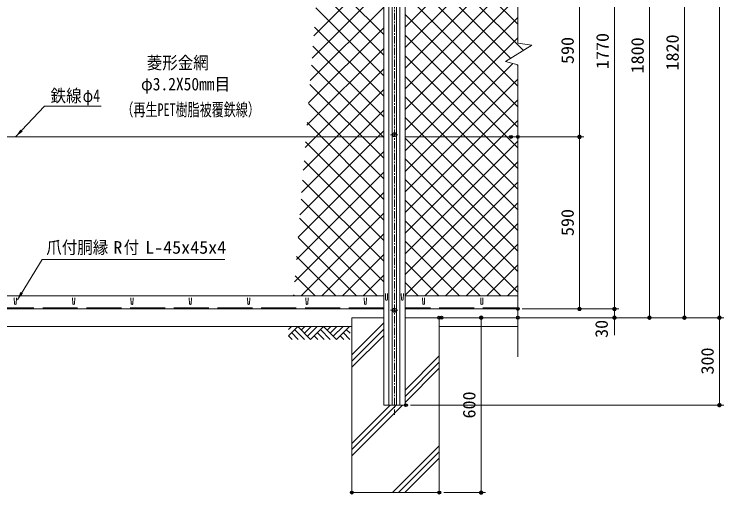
# Model space of a CAD drawing. Units: millimetres at full size. Extents: x -4455 to 4455, y -3150 to 3150.
# Drawn here: x -2730 to -296, y -887 to 761 of the extents above; entities that cross this region are included whole.
import ezdxf
from ezdxf.enums import TextEntityAlignment as Align

# ---------------------------------------------------------------- set-up
doc = ezdxf.new("R2010")
doc.units = ezdxf.units.MM
doc.header["$LTSCALE"] = 20
doc.header["$PDMODE"] = 32
doc.header["$PDSIZE"] = 10
doc.linetypes.add('DASHED', pattern=[7.5, 6, -1.5])
doc.linetypes.add('USER1', pattern=[2, 1.25, -0.25, 0.25, -0.25])
for name, color, linetype, lineweight in [('0-1_0', 7, 'Continuous', 18), ('0-2_1部材', 3, 'Continuous', 18), ('0-3_8部品', 3, 'Continuous', 18), ('0-4_5寸法', 1, 'Continuous', 18), ('0-5_SUNPOU', 1, 'Continuous', 18), ('0-7_4基礎', 4, 'Continuous', 18), ('0-8_2網', 4, 'Continuous', 18), ('0-B_6文字', 3, 'Continuous', 18), ('0-C_中心線', 1, 'USER1', 18), ('0-D_KOUZOU', 7, 'Continuous', 18), ('0-E_BUHIN', 3, 'Continuous', 18), ('0-F_GL', 7, 'Continuous', 18)]:
    doc.layers.add(name, color=color, linetype=linetype, lineweight=lineweight)
doc.layers.add('0-6_DEFPOINTS', color=7, linetype='Continuous')
doc.styles.add('ＭＳ ゴシック', font='')
doc.styles.get('ＭＳ ゴシック').set_extended_font_data('MS Gothic')

# ---------------------------------------------------------------- blocks, each defined once
blk = doc.blocks.new('M1')
at = {"layer": '0-5_SUNPOU'}
blk.add_line((-5, 0), (-38.58, 0), dxfattribs=at)
for points in [[(0, 0), (-5, 0), (-4.96, 0.63)], [(0, 0), (-4.96, -0.63), (-5, 0)], [(0, 0), (-4.96, 0.63), (-4.84, 1.24)], [(0, 0), (-4.84, -1.24), (-4.96, -0.63)], [(0, 0), (-4.84, 1.24), (-4.65, 1.84)], [(0, 0), (-4.65, -1.84), (-4.84, -1.24)], [(0, 0), (-4.65, 1.84), (-4.38, 2.41)], [(0, 0), (-4.38, -2.41), (-4.65, -1.84)], [(0, 0), (-4.38, 2.41), (-4.05, 2.94)], [(0, 0), (-4.05, -2.94), (-4.38, -2.41)], [(0, 0), (-4.05, 2.94), (-3.64, 3.42)], [(0, 0), (-3.64, -3.42), (-4.05, -2.94)], [(0, 0), (-3.64, 3.42), (-3.19, 3.85)], [(0, 0), (-3.19, -3.85), (-3.64, -3.42)], [(0, 0), (-3.19, 3.85), (-2.68, 4.22)], [(0, 0), (-2.68, -4.22), (-3.19, -3.85)], [(0, 0), (-2.68, 4.22), (-2.13, 4.52)], [(0, 0), (-2.13, -4.52), (-2.68, -4.22)], [(0, 0), (-2.13, 4.52), (-1.55, 4.76)], [(0, 0), (-1.55, -4.76), (-2.13, -4.52)], [(0, 0), (-1.55, 4.76), (-0.94, 4.91)], [(0, 0), (-0.94, -4.91), (-1.55, -4.76)], [(0, 0), (-0.94, 4.91), (-0.31, 4.99)], [(0, 0), (-0.31, -4.99), (-0.94, -4.91)], [(0, 0), (-0.31, 4.99), (0.31, 4.99)], [(0, 0), (0.31, -4.99), (-0.31, -4.99)], [(0, 0), (0.31, 4.99), (0.94, 4.91)], [(0, 0), (0.94, 4.91), (1.55, 4.76)], [(0, 0), (1.55, 4.76), (2.13, 4.52)], [(0, 0), (2.13, 4.52), (2.68, 4.22)], [(0, 0), (2.68, 4.22), (3.19, 3.85)], [(0, 0), (3.19, 3.85), (3.64, 3.42)], [(0, 0), (3.64, 3.42), (4.05, 2.94)], [(0, 0), (4.05, 2.94), (4.38, 2.41)], [(0, 0), (4.38, 2.41), (4.65, 1.84)], [(0, 0), (4.65, 1.84), (4.84, 1.24)], [(0, 0), (4.84, 1.24), (4.96, 0.63)], [(0, 0), (4.96, 0.63), (5, 0)], [(0, 0), (0.94, -4.91), (0.31, -4.99)], [(0, 0), (1.55, -4.76), (0.94, -4.91)], [(0, 0), (2.13, -4.52), (1.55, -4.76)], [(0, 0), (2.68, -4.22), (2.13, -4.52)], [(0, 0), (3.19, -3.85), (2.68, -4.22)], [(0, 0), (3.64, -3.42), (3.19, -3.85)], [(0, 0), (4.05, -2.94), (3.64, -3.42)], [(0, 0), (4.38, -2.41), (4.05, -2.94)], [(0, 0), (4.65, -1.84), (4.38, -2.41)], [(0, 0), (4.84, -1.24), (4.65, -1.84)], [(0, 0), (4.96, -0.63), (4.84, -1.24)], [(0, 0), (5, 0), (4.96, -0.63)]]:
    blk.add_solid(points, dxfattribs=at)
blk = doc.blocks.new('GL-マーク')
at = {"layer": '0-1_0', "color": 1}
for p, q in [((-278.75, -14.14), (-264.61, 0)), ((-278.75, -42.43), (-236.32, 0)), ((-236.32, 0), (-177.24, -59.08)), ((-203.01, 0), (-219.67, -16.66)), ((-174.73, 0), (-205.53, -30.8)), ((-146.45, 0), (-191.38, -44.94)), ((-118.16, 0), (-177.24, -59.08)), ((-118.16, 0), (-59.08, -59.08)), ((-84.85, 0), (-101.51, -16.65)), ((-56.57, 0), (-87.36, -30.8)), ((-28.28, 0), (-73.22, -44.94)), ((0, 0), (-59.08, -59.08)), ((-264.61, -28.28), (-233.81, -59.08)), ((-250.46, -14.14), (-205.53, -59.08)), ((-146.44, -28.28), (-115.65, -59.08)), ((-132.3, -14.14), (-87.37, -59.08)), ((2.51, -59.08), (-28.28, -28.28)), ((3.33, -31.61), (-14.14, -14.14)), ((-278.75, -42.43), (-262.09, -59.08)), ((-160.59, -42.43), (-143.93, -59.08)), ((-25.77, -59.08), (-42.43, -42.43))]:
    blk.add_line(p, q, dxfattribs=at)

msp = doc.modelspace()

# ---------------------------------------------------------------- linework, layer by layer
at = {"layer": '0-1_0', "color": 3}
for p, q in [((-1456.42, -196.31), (-1455.67, -216.81)), ((-1448.92, -196.31), (-1449.67, -216.81)), ((-1401.92, -196.31), (-1401.17, -216.81)), ((-1394.42, -196.31), (-1395.17, -216.81))]:
    msp.add_line(p, q, dxfattribs=at)
for centre in [(-1452.67, -216.81), (-1398.17, -216.81)]:
    msp.add_arc(centre, 3, 180, 0, dxfattribs=at)
at = {"layer": '0-2_1部材', "color": 4}
for p, q in [((-1002.11, 661.82), (-1002.11, 2026.65)), ((-1002.11, 661.82), (-954.42, 655.18)), ((-1044.2, 599.47), (-954.42, 655.18)), ((-1002.11, 587.47), (-1044.2, 599.47)), ((-1002.11, -413.12), (-1002.11, 587.47))]:
    msp.add_line(p, q, dxfattribs=at)
at = {"layer": '0-2_1部材', "color": 7}
for p, q in [((-1461.92, 1970.38), (-1461.92, -579.33)), ((-1388.92, 1970.38), (-1388.92, -579.33)), ((-1002.11, -204.33), (-1388.92, -204.33)), ((-1002.11, -249.33), (-1388.92, -249.33))]:
    msp.add_line(p, q, dxfattribs=at)
at = {"layer": '0-2_1部材'}
for p, q in [((-1444.42, 1970.38), (-1444.42, -579.33)), ((-1432.92, 1950.38), (-1432.92, -579.33)), ((-1417.92, 1950.38), (-1417.92, -579.33)), ((-1406.42, 1970.38), (-1406.42, -579.33)), ((-1461.92, 340.67), (-3188.92, 340.67)), ((-2729.17, -210.83), (-2728.42, -231.33)), ((-2721.67, -210.83), (-2722.42, -231.33)), ((-2529.17, -210.83), (-2528.42, -231.33)), ((-2521.67, -210.83), (-2522.42, -231.33)), ((-2329.17, -210.83), (-2328.42, -231.33)), ((-2321.67, -210.83), (-2322.42, -231.33)), ((-2129.17, -210.83), (-2128.42, -231.33)), ((-2121.67, -210.83), (-2122.42, -231.33)), ((-1929.17, -210.83), (-1928.42, -231.33)), ((-1921.67, -210.83), (-1922.42, -231.33)), ((-1729.17, -210.83), (-1728.42, -231.33)), ((-1721.67, -210.83), (-1722.42, -231.33)), ((-1529.17, -210.83), (-1528.42, -231.33)), ((-1521.67, -210.83), (-1522.42, -231.33)), ((-1329.17, -210.83), (-1328.42, -231.33)), ((-1321.67, -210.83), (-1322.42, -231.33)), ((-1129.17, -210.83), (-1128.42, -231.33)), ((-1121.67, -210.83), (-1122.42, -231.33))]:
    msp.add_line(p, q, dxfattribs=at)
at = {"layer": '0-2_1部材', "color": 1, "linetype": 'DASHED'}
for p, q in [((-1461.92, -245.33), (-3188.92, -245.33)), ((-1002.11, -245.33), (-1388.92, -245.33))]:
    msp.add_line(p, q, dxfattribs=at)
at = {"layer": '0-2_1部材'}
for centre in [(-2725.42, -231.33), (-2525.42, -231.33), (-2325.42, -231.33), (-2125.42, -231.33), (-1925.42, -231.33), (-1725.42, -231.33), (-1525.42, -231.33), (-1325.42, -231.33), (-1125.42, -231.33)]:
    msp.add_arc(centre, 3, 180, 0, dxfattribs=at)
at = {"layer": '0-3_8部品', "color": 1, "linetype": 'USER1'}
for p, q in [((-1438.86, 347.8), (-1411.97, 347.8)), ((-1438.86, -253.78), (-1411.97, -253.78))]:
    msp.add_line(p, q, dxfattribs=at)
at = {"layer": '0-3_8部品'}
for centre in [(-1425.42, 347.8), (-1425.42, -253.78)]:
    msp.add_circle(centre, 6.8, dxfattribs=at)
at = {"layer": '0-4_5寸法'}
for p, q in [((-310.54, 1957.67), (-310.54, -279.33)), ((-430.54, 1540.67), (-430.54, -279.33)), ((-670.54, -249.33), (-670.54, 1520.67)), ((-550.54, 1520.67), (-550.54, -279.33)), ((-790.54, 340.67), (-790.54, 930.67)), ((-1010.66, 340.67), (-775.54, 340.67)), ((-987.11, 340.67), (-775.54, 340.67)), ((-790.54, -249.33), (-790.54, 340.67)), ((-670.54, -219.33), (-670.54, -189.33)), ((-987.11, -249.33), (-655.54, -249.33)), ((-987.11, -249.33), (-655.54, -249.33)), ((-987.11, -249.33), (-775.54, -249.33)), ((-670.54, -249.33), (-670.54, -279.33)), ((-1256.47, -279.33), (-1112.86, -279.33)), ((-1249.32, -279.33), (-295.54, -279.33)), ((-1127.86, -279.33), (-1127.86, -879.33)), ((-987.11, -279.33), (-535.54, -279.33)), ((-987.11, -279.33), (-655.54, -279.33)), ((-987.11, -279.33), (-415.54, -279.33)), ((-987.11, -279.33), (-295.54, -279.33)), ((-310.54, -279.33), (-310.54, -579.33)), ((-670.54, -309.33), (-670.54, -339.33)), ((-1370.77, -579.33), (-295.54, -579.33)), ((-1256.47, -879.33), (-1112.86, -879.33))]:
    msp.add_line(p, q, dxfattribs=at)
at = {"layer": '0-6_DEFPOINTS'}
for p in [(-1025.66, 340.67), (-1002.11, 340.67), (-790.54, 340.67), (-1002.11, -249.33), (-1271.47, -279.33), (-1264.32, -279.33), (-1002.11, -279.33), (-1002.11, -279.33), (-670.54, -279.33), (-550.54, -279.33), (-430.54, -279.33), (-310.54, -279.33), (-1385.77, -579.33), (-310.54, -579.33), (-1571.47, -879.33), (-1271.47, -879.33), (-1127.86, -879.33)]:
    msp.add_point(p, dxfattribs=at)
at = {"layer": '0-7_4基礎', "color": 7}
for p, q in [((-1571.47, -879.33), (-1571.47, -279.33)), ((-1571.47, -279.33), (-1461.92, -279.33)), ((-1388.92, -279.33), (-1271.47, -279.33)), ((-1271.47, -879.33), (-1271.47, -279.33)), ((-1571.47, -879.33), (-1271.47, -879.33))]:
    msp.add_line(p, q, dxfattribs=at)
at = {"layer": '0-7_4基礎'}
for p, q in [((-1571.47, -407.11), (-1461.92, -297.56)), ((-1571.47, -428.32), (-1461.92, -318.77)), ((-1571.47, -449.53), (-1461.92, -339.98)), ((-1388.92, -528.02), (-1271.47, -410.57)), ((-1388.92, -549.23), (-1271.47, -431.78)), ((-1388.92, -570.44), (-1271.47, -452.99)), ((-1571.47, -752.99), (-1397.81, -579.33)), ((-1571.47, -731.78), (-1419.03, -579.33)), ((-1571.47, -710.57), (-1440.24, -579.33)), ((-1432.42, -879.33), (-1271.47, -718.39)), ((-1411.21, -879.33), (-1271.47, -739.6)), ((-1389.99, -879.33), (-1271.47, -760.81))]:
    msp.add_line(p, q, dxfattribs=at)
at = {"layer": '0-8_2網'}
for p, q in [((-1002.11, 727.08), (-1388.92, 1113.9)), ((-1388.92, 717.4), (-1002.11, 1104.22)), ((-983.11, 637.38), (-1388.92, 1043.19)), ((-1388.92, 646.69), (-1002.11, 1033.51)), ((-1026.75, 610.3), (-1388.92, 972.48)), ((-1388.92, 575.98), (-1002.11, 962.8)), ((-1702, 687.17), (-1461.92, 927.25)), ((-1461.92, 691.92), (-1684.3, 914.3)), ((-1002.11, 514.95), (-1388.92, 901.76)), ((-1388.92, 505.27), (-1002.11, 892.09)), ((-1707.98, 610.48), (-1461.92, 856.53)), ((-1461.92, 621.21), (-1689.41, 848.7)), ((-1002.11, 444.24), (-1388.92, 831.05)), ((-1388.92, 434.56), (-1002.11, 821.38)), ((-1713.95, 533.8), (-1461.92, 785.82)), ((-1461.92, 550.5), (-1694.52, 783.1)), ((-1002.11, 373.53), (-1388.92, 760.34)), ((-1388.92, 363.85), (-1002.11, 750.66)), ((-1719.93, 457.11), (-1461.92, 715.11)), ((-1461.92, 479.79), (-1699.64, 717.5)), ((-1002.11, 302.82), (-1388.92, 689.63)), ((-1388.92, 293.14), (-1002.11, 679.95)), ((-1725.9, 380.42), (-1461.92, 644.4)), ((-1461.92, 409.08), (-1704.75, 651.9)), ((-959.03, 652.32), (-955.95, 655.4)), ((-1002.11, 232.11), (-1388.92, 618.92)), ((-1461.92, 338.37), (-1709.86, 586.3)), ((-1388.92, 222.43), (-1019.05, 592.3)), ((-1002.11, 585.66), (-1004.64, 588.2)), ((-1731.88, 303.74), (-1461.92, 573.69)), ((-1002.11, 161.4), (-1388.92, 548.21)), ((-1388.92, 151.72), (-1002.11, 538.53)), ((-1461.92, 267.66), (-1714.97, 520.71)), ((-1737.85, 227.05), (-1461.92, 502.98)), ((-1002.11, 90.69), (-1388.92, 477.5)), ((-1388.92, 81.01), (-1002.11, 467.82)), ((-1461.92, 196.95), (-1720.08, 455.11)), ((-1743.83, 150.36), (-1461.92, 432.27)), ((-1461.92, 126.24), (-1725.2, 389.51)), ((-1002.11, 19.97), (-1388.92, 406.79)), ((-1388.92, 10.3), (-1002.11, 397.11)), ((-1749.81, 73.68), (-1461.92, 361.56)), ((-1461.92, 55.53), (-1730.31, 323.91)), ((-1002.11, -50.74), (-1388.92, 336.08)), ((-1388.92, -60.41), (-1002.11, 326.4)), ((-1755.78, -3.01), (-1461.92, 290.85)), ((-1461.92, -15.19), (-1735.42, 258.31)), ((-1002.11, -121.45), (-1388.92, 265.37)), ((-1388.92, -131.13), (-1002.11, 255.69)), ((-1761.76, -79.7), (-1461.92, 220.14)), ((-1461.92, -85.9), (-1740.53, 192.71)), ((-1002.11, -192.16), (-1388.92, 194.66)), ((-1388.92, -201.84), (-1002.11, 184.98)), ((-1767.73, -156.38), (-1461.92, 149.43)), ((-1461.92, -156.61), (-1745.64, 127.11)), ((-1060.64, -204.33), (-1388.92, 123.95)), ((-1320.71, -204.33), (-1002.11, 114.27)), ((-1744.97, -204.33), (-1461.92, 78.72)), ((-1484.91, -204.33), (-1750.75, 61.51)), ((-1131.35, -204.33), (-1388.92, 53.24)), ((-1250, -204.33), (-1002.11, 43.56)), ((-1674.26, -204.33), (-1461.92, 8.01)), ((-1555.62, -204.33), (-1755.87, -4.09)), ((-1202.06, -204.33), (-1388.92, -17.47)), ((-1179.29, -204.33), (-1002.11, -27.15)), ((-1626.33, -204.33), (-1760.98, -69.68)), ((-1603.55, -204.33), (-1461.92, -62.7)), ((-1272.77, -204.33), (-1388.92, -88.19)), ((-1108.58, -204.33), (-1002.11, -97.86)), ((-1697.04, -204.33), (-1766.09, -135.28)), ((-1532.84, -204.33), (-1461.92, -133.41)), ((-1343.48, -204.33), (-1388.92, -158.9)), ((-1037.87, -204.33), (-1002.11, -168.57)), ((-1767.75, -204.33), (-1771.2, -200.88)), ((-1462.13, -204.33), (-1461.92, -204.13))]:
    msp.add_line(p, q, dxfattribs=at)
at = {"layer": '0-B_6文字', "color": 7}
msp.add_line((-2633.25, -80.23), (-2718.66, -217.65), dxfattribs=at)
at = {"layer": '0-B_6文字', "color": 1}
msp.add_line((-2006.82, -80.23), (-2633.25, -80.23), dxfattribs=at)
at = {"layer": '0-B_6文字', "color": 6}
msp.add_lwpolyline([(-2431.38, 445.54), (-2625.92, 445.54), (-2723.75, 342.12)], dxfattribs=at)
msp.add_solid([(-2725.13, 340.67), (-2708.3, 366.04), (-2700.73, 358.88)], dxfattribs=at)
at = {"layer": '0-B_6文字', "color": 7}
msp.add_solid([(-2719.72, -219.35), (-2708.31, -191.12), (-2699.46, -196.62)], dxfattribs=at)
at = {"layer": '0-C_中心線'}
msp.add_line((-1425.42, 2006.1), (-1425.42, -612.87), dxfattribs=at)
at = {"layer": '0-D_KOUZOU'}
for p, q in [((-1461.92, -204.33), (-3188.92, -204.33)), ((-1461.92, -249.33), (-3188.92, -249.33))]:
    msp.add_line(p, q, dxfattribs=at)
at = {"layer": '0-E_BUHIN'}
msp.add_line((-1002.11, 340.67), (-1388.92, 340.67), dxfattribs=at)
at = {"layer": '0-F_GL'}
for p, q in [((-3071.47, -309.33), (-1571.47, -309.33)), ((-1271.47, -309.33), (-1002.11, -309.33)), ((-1461.92, -579.33), (-1388.92, -579.33))]:
    msp.add_line(p, q, dxfattribs=at)

# ---------------------------------------------------------------- block references
at = {"layer": '0-4_5寸法', "xscale": 1.5, "yscale": 1.5}
for p, rotation in [((-790.54, 340.67), 270), ((-790.54, 340.67), 90), ((-790.54, -249.33), 270), ((-670.54, -249.33), 270), ((-670.54, -249.33), 270), ((-550.54, -279.33), 270), ((-430.54, -279.33), 270), ((-310.54, -279.33), 270), ((-1127.86, -279.33), 90), ((-670.54, -279.33), 90), ((-310.54, -279.33), 90), ((-310.54, -579.33), 270), ((-1127.86, -879.33), 270)]:
    msp.add_blockref('M1', p, dxfattribs=dict(at, rotation=rotation))
at = {"layer": '0-F_GL', "xscale": 0.75, "yscale": 0.75}
msp.add_blockref('GL-マーク', (-1580.02, -309.33), dxfattribs=at)

# ---------------------------------------------------------------- texts
at = {"layer": '0-4_5寸法', "color": 3, "style": 'ＭＳ ゴシック', "width": 1.05}
for s, p in [('1770', (-677.21, 573.42)), ('1820', (-437.21, 568.42)), ('590', (-797.21, 590.67)), ('1800', (-557.21, 558.42)), ('590', (-797.21, 0.67)), ('30', (-680.39, -348.7)), ('300', (-317.21, -474.33)), ('600', (-1134.53, -625.08))]:
    msp.add_text(s, height=43.26, rotation=90, dxfattribs=at).set_placement(p, align=Align.BOTTOM_LEFT)
at = {"layer": '0-B_6文字', "style": 'ＭＳ ゴシック'}
for s, height, width, p in [('菱形金網', 43.26, 0.9, (-2274.86, 560.37)), ('φ3.2X50mm目', 43.3, 0.9, (-2294.68, 487.18)), ('鉄線', 43.26, 0.9, (-2604.91, 447.24)), ('φ4', 43.26, 0.8, (-2494.58, 447.24)), ('（再生PET樹脂被覆鉄線）', 43.3, 0.7, (-2362.02, 399.48)), ('爪付胴縁  付', 43.26, 0.9, (-2619.53, -72.99)), ('R', 43.26, 1.05, (-2389.63, -72.99)), ('L-45x45x4', 43.26, 1.05, (-2280.53, -72.99))]:
    msp.add_text(s, height=height, dxfattribs=dict(at, width=width)).set_placement(p, align=Align.BOTTOM_LEFT)

doc.saveas('drawing.dxf')
